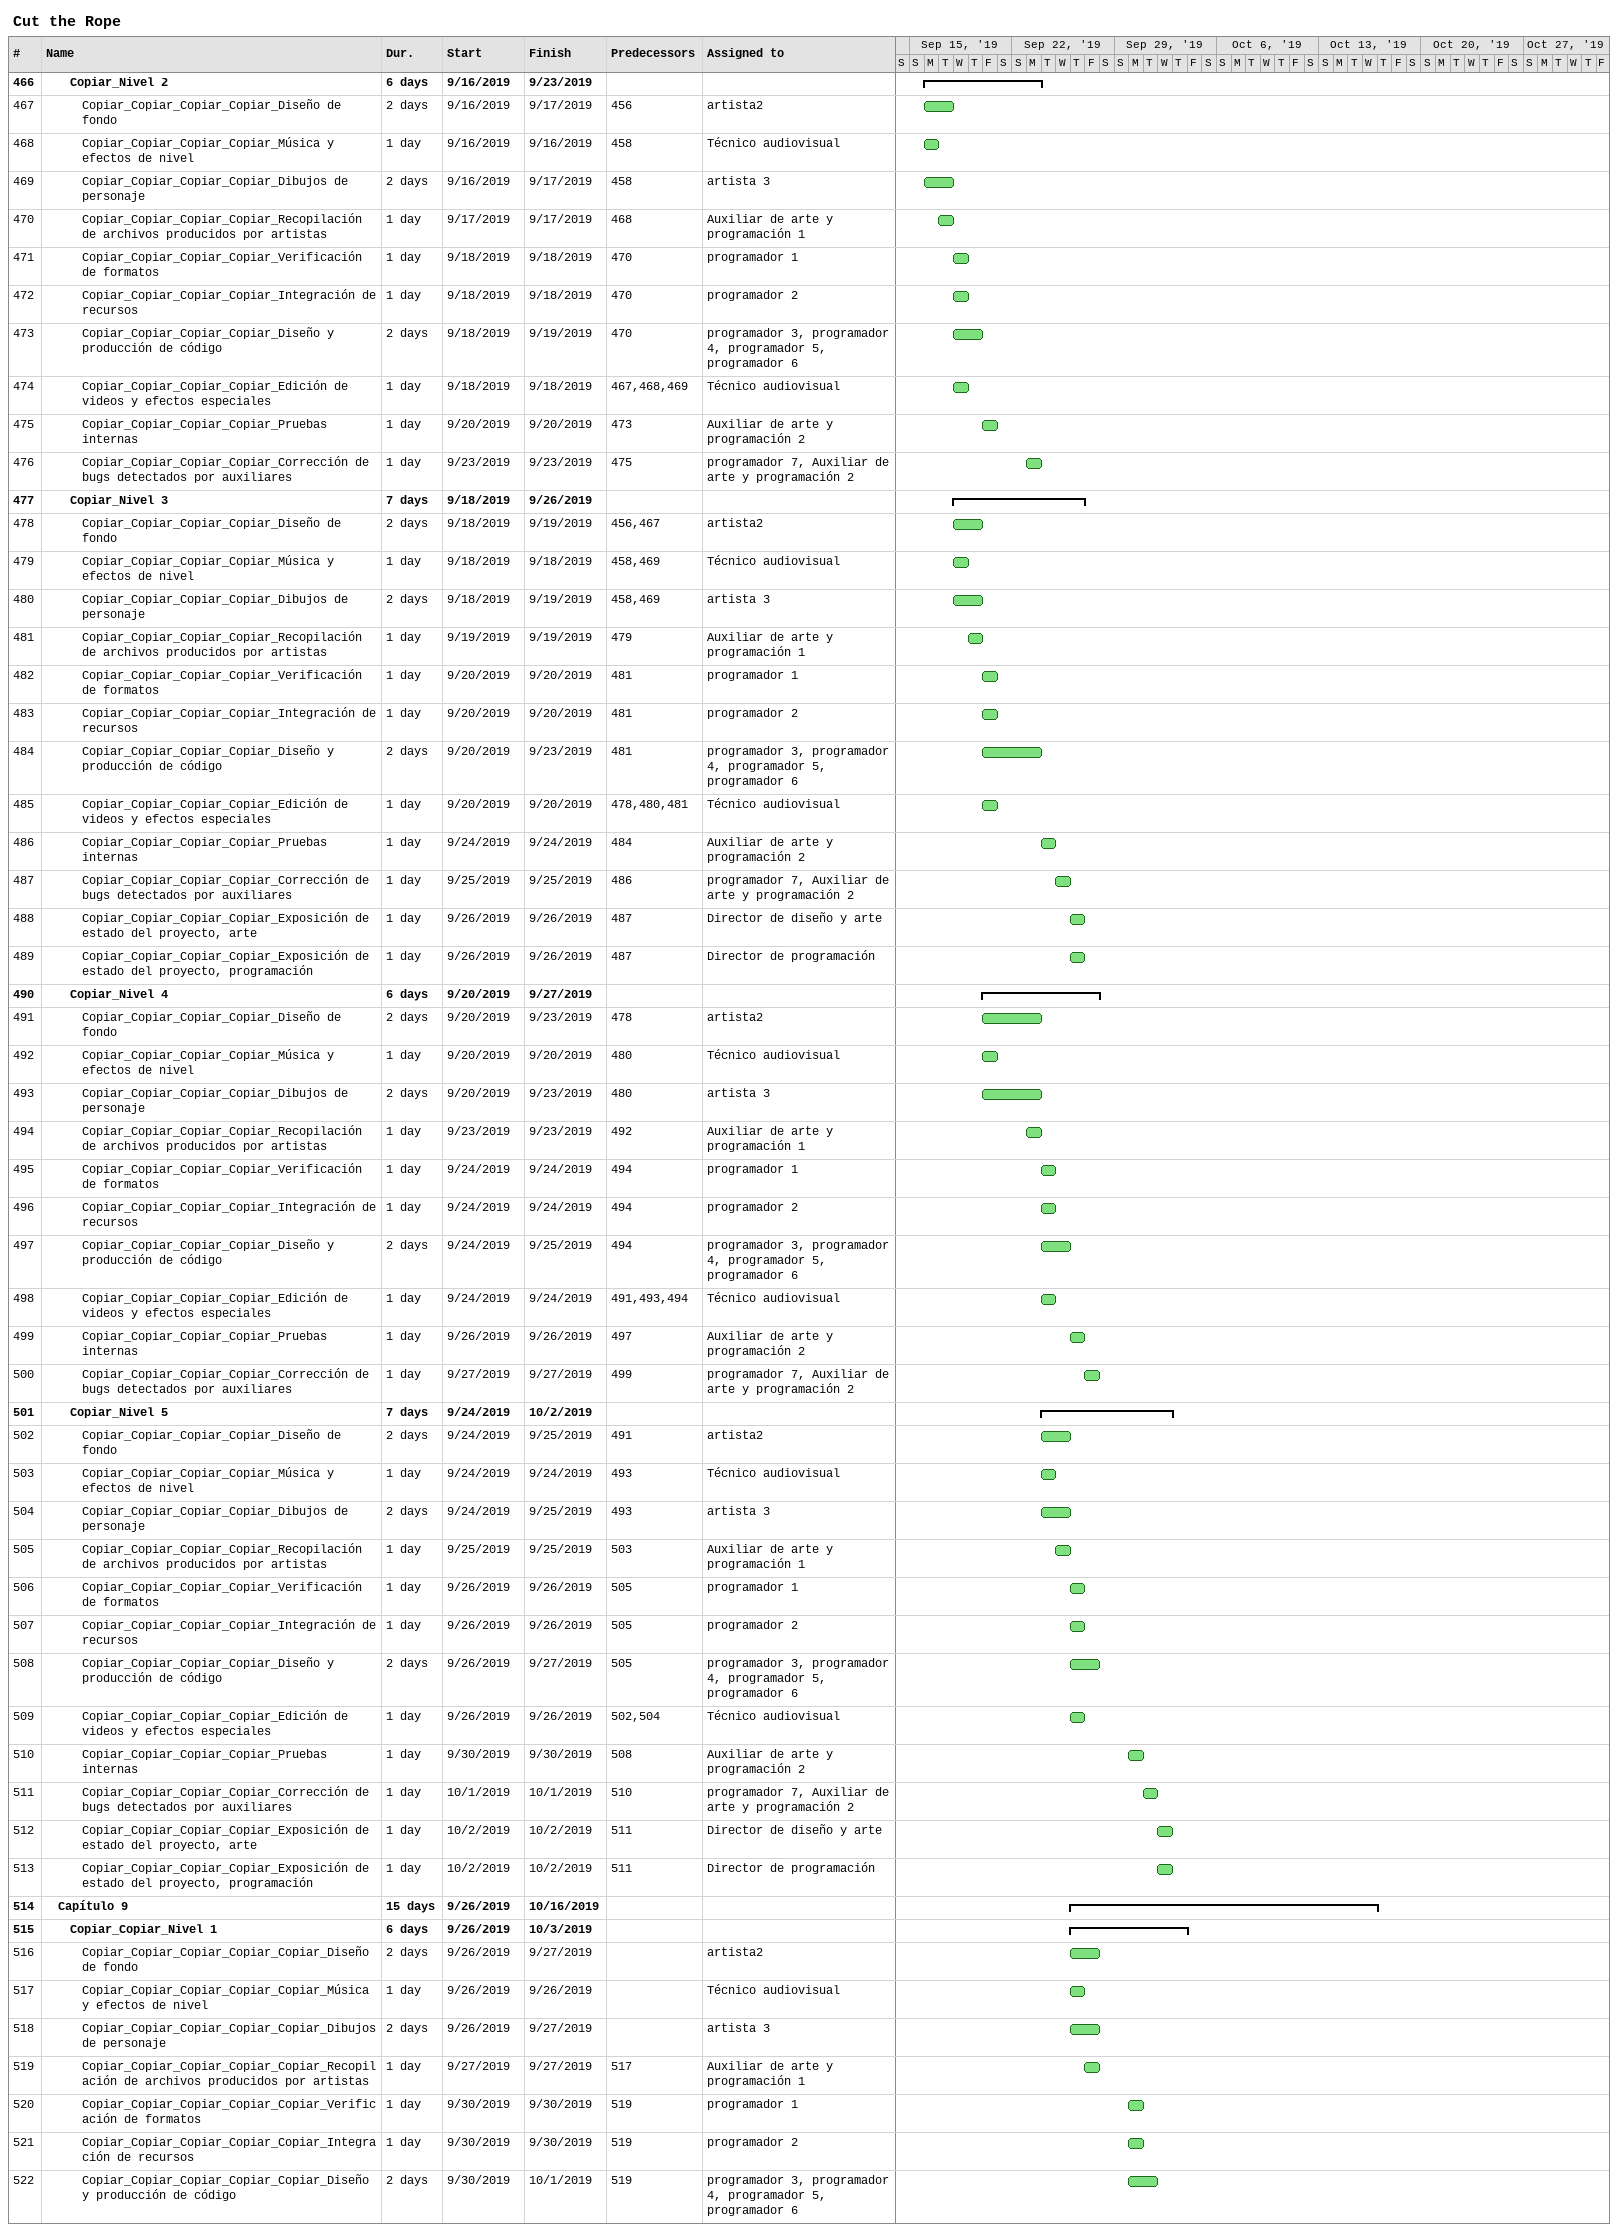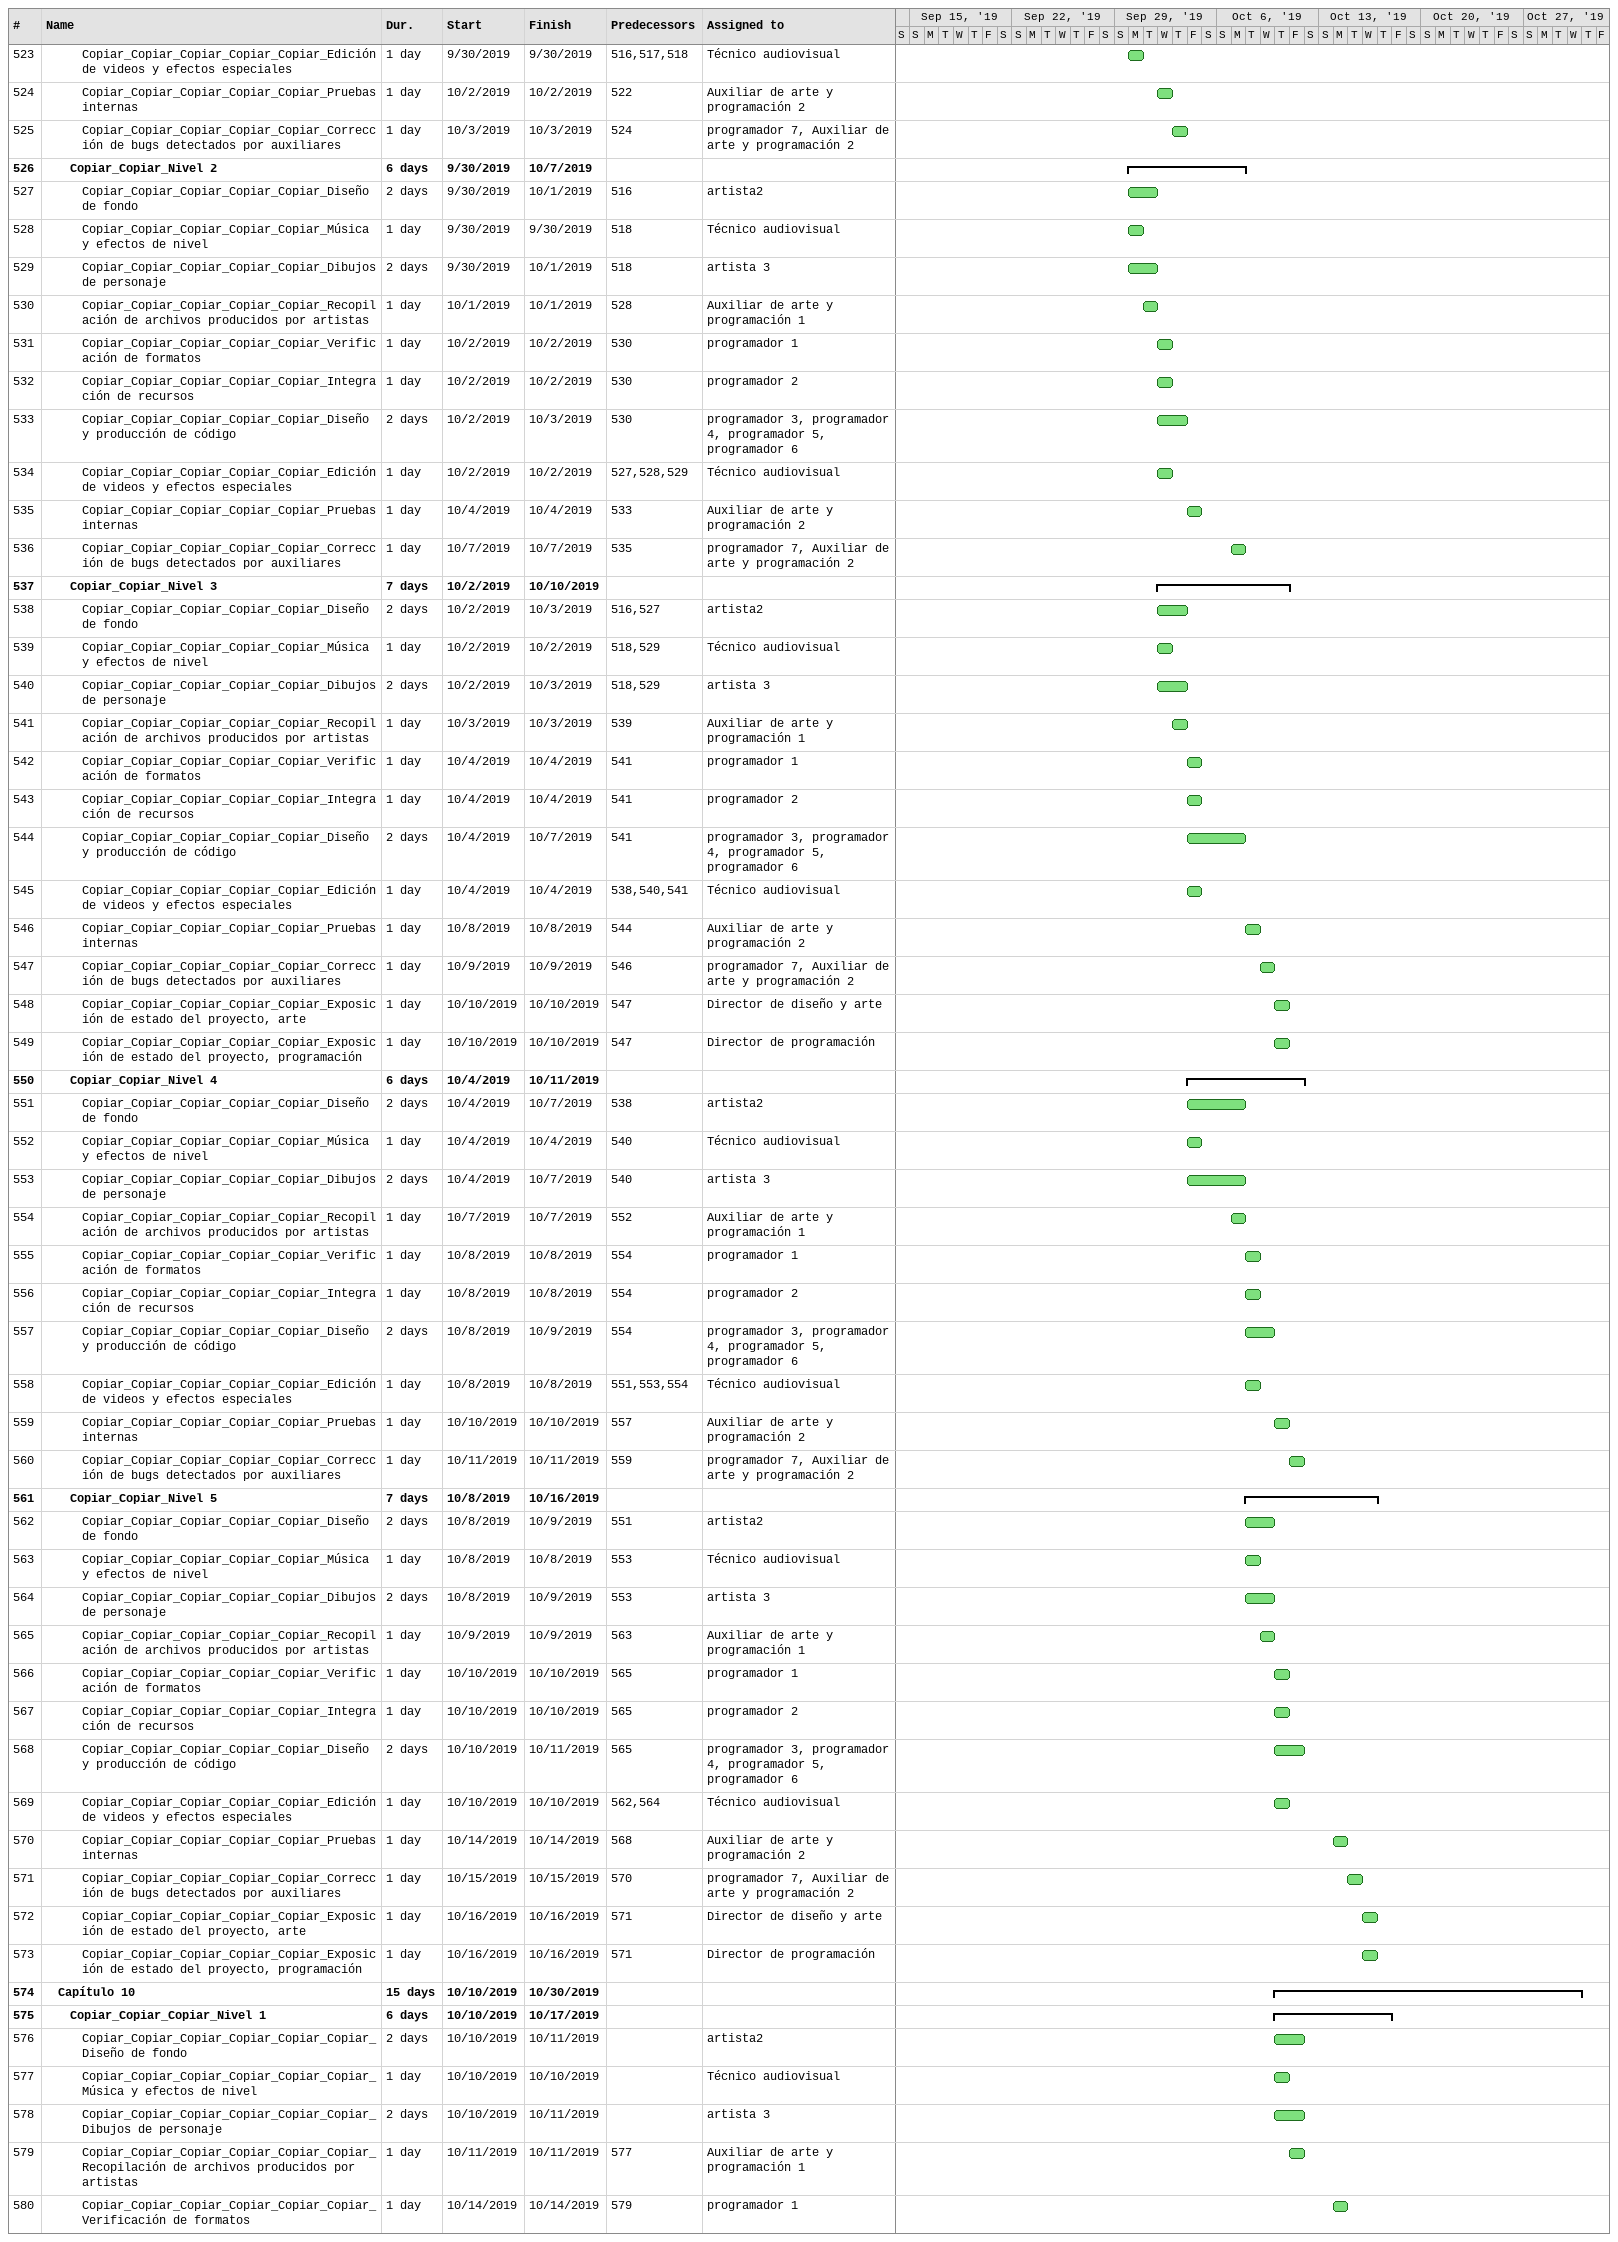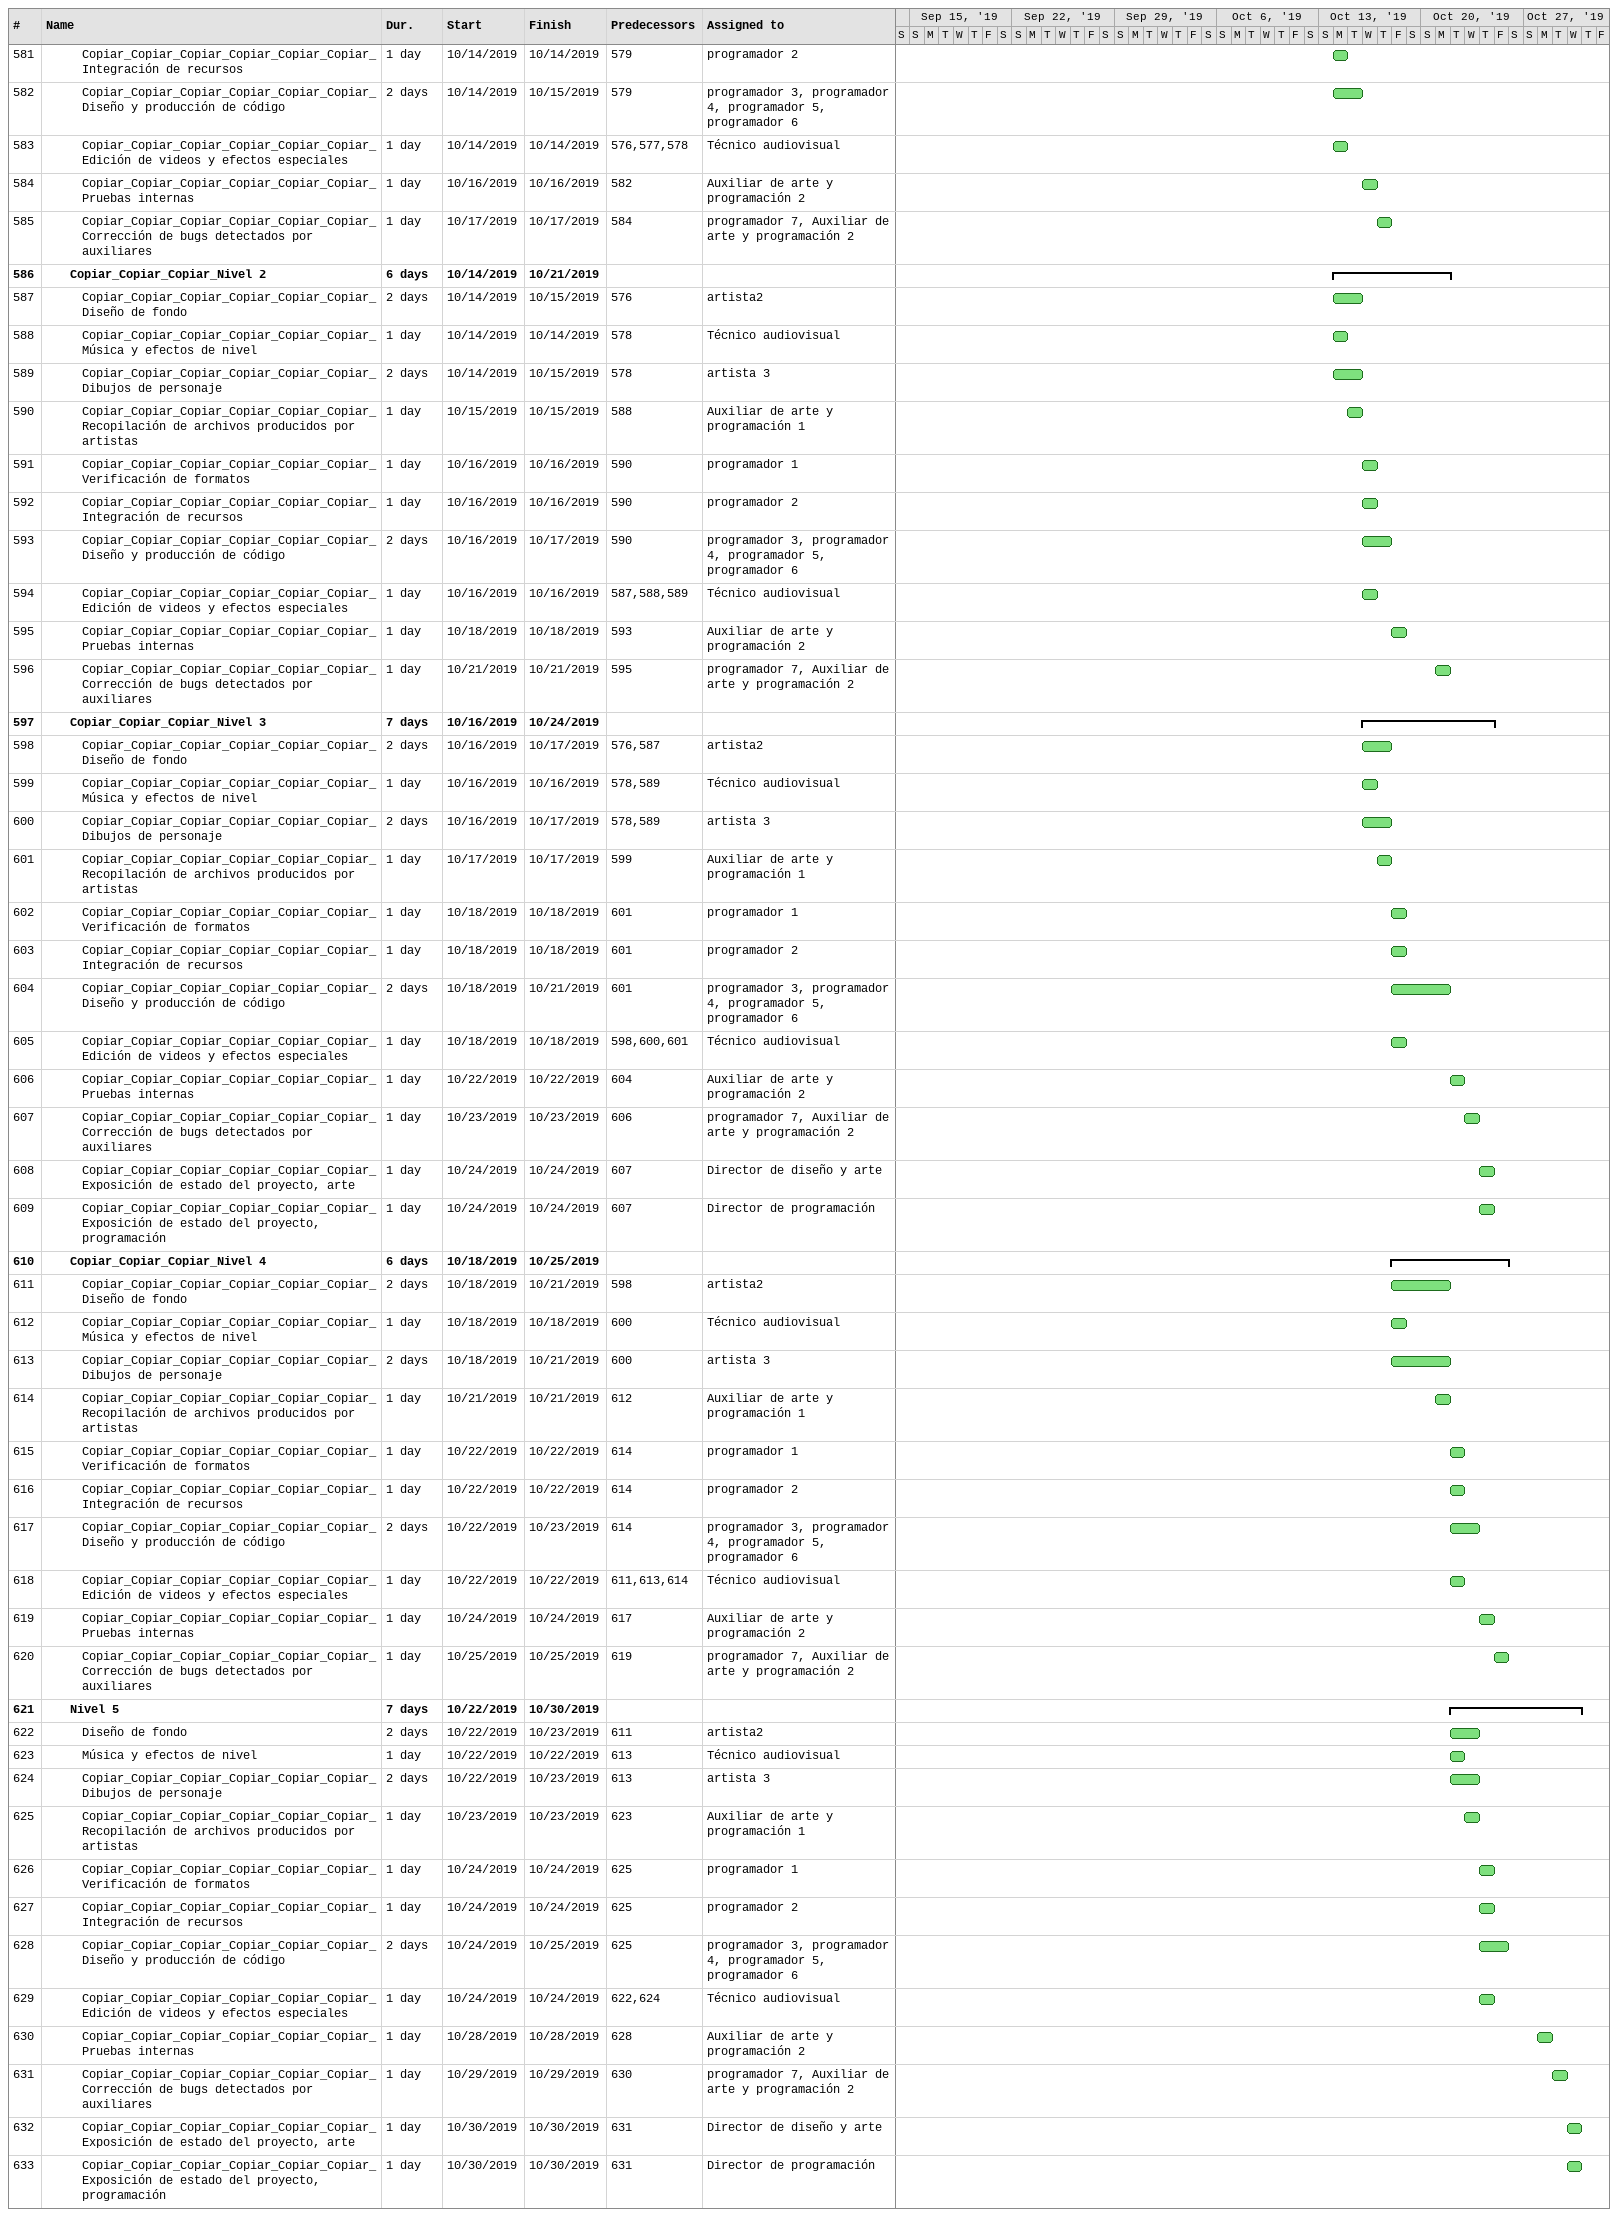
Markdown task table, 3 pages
Cut the Rope

| ID | Level | Task | Duration | Start | Finish | Predecessors | Resources |
|---|---|---|---|---|---|---|---|
| 466 | 3 | **Copiar_Nivel 2** | 6d | 2019-09-16 | 2019-09-23 |  |  |
| 467 | 4 | Copiar_Copiar_Copiar_Copiar_Diseño de fondo | 2d | 2019-09-16 | 2019-09-17 | 456 | artista2 |
| 468 | 4 | Copiar_Copiar_Copiar_Copiar_Música y efectos de nivel | 1d | 2019-09-16 | 2019-09-16 | 458 | Técnico audiovisual |
| 469 | 4 | Copiar_Copiar_Copiar_Copiar_Dibujos de personaje | 2d | 2019-09-16 | 2019-09-17 | 458 | artista 3 |
| 470 | 4 | Copiar_Copiar_Copiar_Copiar_Recopilación de archivos producidos por artistas | 1d | 2019-09-17 | 2019-09-17 | 468 | Auxiliar de arte y programación 1 |
| 471 | 4 | Copiar_Copiar_Copiar_Copiar_Verificación de formatos | 1d | 2019-09-18 | 2019-09-18 | 470 | programador 1 |
| 472 | 4 | Copiar_Copiar_Copiar_Copiar_Integración de recursos | 1d | 2019-09-18 | 2019-09-18 | 470 | programador 2 |
| 473 | 4 | Copiar_Copiar_Copiar_Copiar_Diseño y producción de código | 2d | 2019-09-18 | 2019-09-19 | 470 | programador 3, programador 4, programador 5, programador 6 |
| 474 | 4 | Copiar_Copiar_Copiar_Copiar_Edición de videos y efectos especiales | 1d | 2019-09-18 | 2019-09-18 | 467, 468, 469 | Técnico audiovisual |
| 475 | 4 | Copiar_Copiar_Copiar_Copiar_Pruebas internas | 1d | 2019-09-20 | 2019-09-20 | 473 | Auxiliar de arte y programación 2 |
| 476 | 4 | Copiar_Copiar_Copiar_Copiar_Corrección de bugs detectados por auxiliares | 1d | 2019-09-23 | 2019-09-23 | 475 | programador 7, Auxiliar de arte y programación 2 |
| 477 | 3 | **Copiar_Nivel 3** | 7d | 2019-09-18 | 2019-09-26 |  |  |
| 478 | 4 | Copiar_Copiar_Copiar_Copiar_Diseño de fondo | 2d | 2019-09-18 | 2019-09-19 | 456, 467 | artista2 |
| 479 | 4 | Copiar_Copiar_Copiar_Copiar_Música y efectos de nivel | 1d | 2019-09-18 | 2019-09-18 | 458, 469 | Técnico audiovisual |
| 480 | 4 | Copiar_Copiar_Copiar_Copiar_Dibujos de personaje | 2d | 2019-09-18 | 2019-09-19 | 458, 469 | artista 3 |
| 481 | 4 | Copiar_Copiar_Copiar_Copiar_Recopilación de archivos producidos por artistas | 1d | 2019-09-19 | 2019-09-19 | 479 | Auxiliar de arte y programación 1 |
| 482 | 4 | Copiar_Copiar_Copiar_Copiar_Verificación de formatos | 1d | 2019-09-20 | 2019-09-20 | 481 | programador 1 |
| 483 | 4 | Copiar_Copiar_Copiar_Copiar_Integración de recursos | 1d | 2019-09-20 | 2019-09-20 | 481 | programador 2 |
| 484 | 4 | Copiar_Copiar_Copiar_Copiar_Diseño y producción de código | 2d | 2019-09-20 | 2019-09-23 | 481 | programador 3, programador 4, programador 5, programador 6 |
| 485 | 4 | Copiar_Copiar_Copiar_Copiar_Edición de videos y efectos especiales | 1d | 2019-09-20 | 2019-09-20 | 478, 480, 481 | Técnico audiovisual |
| 486 | 4 | Copiar_Copiar_Copiar_Copiar_Pruebas internas | 1d | 2019-09-24 | 2019-09-24 | 484 | Auxiliar de arte y programación 2 |
| 487 | 4 | Copiar_Copiar_Copiar_Copiar_Corrección de bugs detectados por auxiliares | 1d | 2019-09-25 | 2019-09-25 | 486 | programador 7, Auxiliar de arte y programación 2 |
| 488 | 4 | Copiar_Copiar_Copiar_Copiar_Exposición de estado del proyecto, arte | 1d | 2019-09-26 | 2019-09-26 | 487 | Director de diseño y arte |
| 489 | 4 | Copiar_Copiar_Copiar_Copiar_Exposición de estado del proyecto, programación | 1d | 2019-09-26 | 2019-09-26 | 487 | Director de programación |
| 490 | 3 | **Copiar_Nivel 4** | 6d | 2019-09-20 | 2019-09-27 |  |  |
| 491 | 4 | Copiar_Copiar_Copiar_Copiar_Diseño de fondo | 2d | 2019-09-20 | 2019-09-23 | 478 | artista2 |
| 492 | 4 | Copiar_Copiar_Copiar_Copiar_Música y efectos de nivel | 1d | 2019-09-20 | 2019-09-20 | 480 | Técnico audiovisual |
| 493 | 4 | Copiar_Copiar_Copiar_Copiar_Dibujos de personaje | 2d | 2019-09-20 | 2019-09-23 | 480 | artista 3 |
| 494 | 4 | Copiar_Copiar_Copiar_Copiar_Recopilación de archivos producidos por artistas | 1d | 2019-09-23 | 2019-09-23 | 492 | Auxiliar de arte y programación 1 |
| 495 | 4 | Copiar_Copiar_Copiar_Copiar_Verificación de formatos | 1d | 2019-09-24 | 2019-09-24 | 494 | programador 1 |
| 496 | 4 | Copiar_Copiar_Copiar_Copiar_Integración de recursos | 1d | 2019-09-24 | 2019-09-24 | 494 | programador 2 |
| 497 | 4 | Copiar_Copiar_Copiar_Copiar_Diseño y producción de código | 2d | 2019-09-24 | 2019-09-25 | 494 | programador 3, programador 4, programador 5, programador 6 |
| 498 | 4 | Copiar_Copiar_Copiar_Copiar_Edición de videos y efectos especiales | 1d | 2019-09-24 | 2019-09-24 | 491, 493, 494 | Técnico audiovisual |
| 499 | 4 | Copiar_Copiar_Copiar_Copiar_Pruebas internas | 1d | 2019-09-26 | 2019-09-26 | 497 | Auxiliar de arte y programación 2 |
| 500 | 4 | Copiar_Copiar_Copiar_Copiar_Corrección de bugs detectados por auxiliares | 1d | 2019-09-27 | 2019-09-27 | 499 | programador 7, Auxiliar de arte y programación 2 |
| 501 | 3 | **Copiar_Nivel 5** | 7d | 2019-09-24 | 2019-10-02 |  |  |
| 502 | 4 | Copiar_Copiar_Copiar_Copiar_Diseño de fondo | 2d | 2019-09-24 | 2019-09-25 | 491 | artista2 |
| 503 | 4 | Copiar_Copiar_Copiar_Copiar_Música y efectos de nivel | 1d | 2019-09-24 | 2019-09-24 | 493 | Técnico audiovisual |
| 504 | 4 | Copiar_Copiar_Copiar_Copiar_Dibujos de personaje | 2d | 2019-09-24 | 2019-09-25 | 493 | artista 3 |
| 505 | 4 | Copiar_Copiar_Copiar_Copiar_Recopilación de archivos producidos por artistas | 1d | 2019-09-25 | 2019-09-25 | 503 | Auxiliar de arte y programación 1 |
| 506 | 4 | Copiar_Copiar_Copiar_Copiar_Verificación de formatos | 1d | 2019-09-26 | 2019-09-26 | 505 | programador 1 |
| 507 | 4 | Copiar_Copiar_Copiar_Copiar_Integración de recursos | 1d | 2019-09-26 | 2019-09-26 | 505 | programador 2 |
| 508 | 4 | Copiar_Copiar_Copiar_Copiar_Diseño y producción de código | 2d | 2019-09-26 | 2019-09-27 | 505 | programador 3, programador 4, programador 5, programador 6 |
| 509 | 4 | Copiar_Copiar_Copiar_Copiar_Edición de videos y efectos especiales | 1d | 2019-09-26 | 2019-09-26 | 502, 504 | Técnico audiovisual |
| 510 | 4 | Copiar_Copiar_Copiar_Copiar_Pruebas internas | 1d | 2019-09-30 | 2019-09-30 | 508 | Auxiliar de arte y programación 2 |
| 511 | 4 | Copiar_Copiar_Copiar_Copiar_Corrección de bugs detectados por auxiliares | 1d | 2019-10-01 | 2019-10-01 | 510 | programador 7, Auxiliar de arte y programación 2 |
| 512 | 4 | Copiar_Copiar_Copiar_Copiar_Exposición de estado del proyecto, arte | 1d | 2019-10-02 | 2019-10-02 | 511 | Director de diseño y arte |
| 513 | 4 | Copiar_Copiar_Copiar_Copiar_Exposición de estado del proyecto, programación | 1d | 2019-10-02 | 2019-10-02 | 511 | Director de programación |
| 514 | 2 | **Capítulo 9** | 15d | 2019-09-26 | 2019-10-16 |  |  |
| 515 | 3 | **Copiar_Copiar_Nivel 1** | 6d | 2019-09-26 | 2019-10-03 |  |  |
| 516 | 4 | Copiar_Copiar_Copiar_Copiar_Copiar_Diseño de fondo | 2d | 2019-09-26 | 2019-09-27 |  | artista2 |
| 517 | 4 | Copiar_Copiar_Copiar_Copiar_Copiar_Música y efectos de nivel | 1d | 2019-09-26 | 2019-09-26 |  | Técnico audiovisual |
| 518 | 4 | Copiar_Copiar_Copiar_Copiar_Copiar_Dibujos de personaje | 2d | 2019-09-26 | 2019-09-27 |  | artista 3 |
| 519 | 4 | Copiar_Copiar_Copiar_Copiar_Copiar_Recopilación de archivos producidos por artistas | 1d | 2019-09-27 | 2019-09-27 | 517 | Auxiliar de arte y programación 1 |
| 520 | 4 | Copiar_Copiar_Copiar_Copiar_Copiar_Verificación de formatos | 1d | 2019-09-30 | 2019-09-30 | 519 | programador 1 |
| 521 | 4 | Copiar_Copiar_Copiar_Copiar_Copiar_Integración de recursos | 1d | 2019-09-30 | 2019-09-30 | 519 | programador 2 |
| 522 | 4 | Copiar_Copiar_Copiar_Copiar_Copiar_Diseño y producción de código | 2d | 2019-09-30 | 2019-10-01 | 519 | programador 3, programador 4, programador 5, programador 6 |
| 523 | 4 | Copiar_Copiar_Copiar_Copiar_Copiar_Edición de videos y efectos especiales | 1d | 2019-09-30 | 2019-09-30 | 516, 517, 518 | Técnico audiovisual |
| 524 | 4 | Copiar_Copiar_Copiar_Copiar_Copiar_Pruebas internas | 1d | 2019-10-02 | 2019-10-02 | 522 | Auxiliar de arte y programación 2 |
| 525 | 4 | Copiar_Copiar_Copiar_Copiar_Copiar_Corrección de bugs detectados por auxiliares | 1d | 2019-10-03 | 2019-10-03 | 524 | programador 7, Auxiliar de arte y programación 2 |
| 526 | 3 | **Copiar_Copiar_Nivel 2** | 6d | 2019-09-30 | 2019-10-07 |  |  |
| 527 | 4 | Copiar_Copiar_Copiar_Copiar_Copiar_Diseño de fondo | 2d | 2019-09-30 | 2019-10-01 | 516 | artista2 |
| 528 | 4 | Copiar_Copiar_Copiar_Copiar_Copiar_Música y efectos de nivel | 1d | 2019-09-30 | 2019-09-30 | 518 | Técnico audiovisual |
| 529 | 4 | Copiar_Copiar_Copiar_Copiar_Copiar_Dibujos de personaje | 2d | 2019-09-30 | 2019-10-01 | 518 | artista 3 |
| 530 | 4 | Copiar_Copiar_Copiar_Copiar_Copiar_Recopilación de archivos producidos por artistas | 1d | 2019-10-01 | 2019-10-01 | 528 | Auxiliar de arte y programación 1 |
| 531 | 4 | Copiar_Copiar_Copiar_Copiar_Copiar_Verificación de formatos | 1d | 2019-10-02 | 2019-10-02 | 530 | programador 1 |
| 532 | 4 | Copiar_Copiar_Copiar_Copiar_Copiar_Integración de recursos | 1d | 2019-10-02 | 2019-10-02 | 530 | programador 2 |
| 533 | 4 | Copiar_Copiar_Copiar_Copiar_Copiar_Diseño y producción de código | 2d | 2019-10-02 | 2019-10-03 | 530 | programador 3, programador 4, programador 5, programador 6 |
| 534 | 4 | Copiar_Copiar_Copiar_Copiar_Copiar_Edición de videos y efectos especiales | 1d | 2019-10-02 | 2019-10-02 | 527, 528, 529 | Técnico audiovisual |
| 535 | 4 | Copiar_Copiar_Copiar_Copiar_Copiar_Pruebas internas | 1d | 2019-10-04 | 2019-10-04 | 533 | Auxiliar de arte y programación 2 |
| 536 | 4 | Copiar_Copiar_Copiar_Copiar_Copiar_Corrección de bugs detectados por auxiliares | 1d | 2019-10-07 | 2019-10-07 | 535 | programador 7, Auxiliar de arte y programación 2 |
| 537 | 3 | **Copiar_Copiar_Nivel 3** | 7d | 2019-10-02 | 2019-10-10 |  |  |
| 538 | 4 | Copiar_Copiar_Copiar_Copiar_Copiar_Diseño de fondo | 2d | 2019-10-02 | 2019-10-03 | 516, 527 | artista2 |
| 539 | 4 | Copiar_Copiar_Copiar_Copiar_Copiar_Música y efectos de nivel | 1d | 2019-10-02 | 2019-10-02 | 518, 529 | Técnico audiovisual |
| 540 | 4 | Copiar_Copiar_Copiar_Copiar_Copiar_Dibujos de personaje | 2d | 2019-10-02 | 2019-10-03 | 518, 529 | artista 3 |
| 541 | 4 | Copiar_Copiar_Copiar_Copiar_Copiar_Recopilación de archivos producidos por artistas | 1d | 2019-10-03 | 2019-10-03 | 539 | Auxiliar de arte y programación 1 |
| 542 | 4 | Copiar_Copiar_Copiar_Copiar_Copiar_Verificación de formatos | 1d | 2019-10-04 | 2019-10-04 | 541 | programador 1 |
| 543 | 4 | Copiar_Copiar_Copiar_Copiar_Copiar_Integración de recursos | 1d | 2019-10-04 | 2019-10-04 | 541 | programador 2 |
| 544 | 4 | Copiar_Copiar_Copiar_Copiar_Copiar_Diseño y producción de código | 2d | 2019-10-04 | 2019-10-07 | 541 | programador 3, programador 4, programador 5, programador 6 |
| 545 | 4 | Copiar_Copiar_Copiar_Copiar_Copiar_Edición de videos y efectos especiales | 1d | 2019-10-04 | 2019-10-04 | 538, 540, 541 | Técnico audiovisual |
| 546 | 4 | Copiar_Copiar_Copiar_Copiar_Copiar_Pruebas internas | 1d | 2019-10-08 | 2019-10-08 | 544 | Auxiliar de arte y programación 2 |
| 547 | 4 | Copiar_Copiar_Copiar_Copiar_Copiar_Corrección de bugs detectados por auxiliares | 1d | 2019-10-09 | 2019-10-09 | 546 | programador 7, Auxiliar de arte y programación 2 |
| 548 | 4 | Copiar_Copiar_Copiar_Copiar_Copiar_Exposición de estado del proyecto, arte | 1d | 2019-10-10 | 2019-10-10 | 547 | Director de diseño y arte |
| 549 | 4 | Copiar_Copiar_Copiar_Copiar_Copiar_Exposición de estado del proyecto, programación | 1d | 2019-10-10 | 2019-10-10 | 547 | Director de programación |
| 550 | 3 | **Copiar_Copiar_Nivel 4** | 6d | 2019-10-04 | 2019-10-11 |  |  |
| 551 | 4 | Copiar_Copiar_Copiar_Copiar_Copiar_Diseño de fondo | 2d | 2019-10-04 | 2019-10-07 | 538 | artista2 |
| 552 | 4 | Copiar_Copiar_Copiar_Copiar_Copiar_Música y efectos de nivel | 1d | 2019-10-04 | 2019-10-04 | 540 | Técnico audiovisual |
| 553 | 4 | Copiar_Copiar_Copiar_Copiar_Copiar_Dibujos de personaje | 2d | 2019-10-04 | 2019-10-07 | 540 | artista 3 |
| 554 | 4 | Copiar_Copiar_Copiar_Copiar_Copiar_Recopilación de archivos producidos por artistas | 1d | 2019-10-07 | 2019-10-07 | 552 | Auxiliar de arte y programación 1 |
| 555 | 4 | Copiar_Copiar_Copiar_Copiar_Copiar_Verificación de formatos | 1d | 2019-10-08 | 2019-10-08 | 554 | programador 1 |
| 556 | 4 | Copiar_Copiar_Copiar_Copiar_Copiar_Integración de recursos | 1d | 2019-10-08 | 2019-10-08 | 554 | programador 2 |
| 557 | 4 | Copiar_Copiar_Copiar_Copiar_Copiar_Diseño y producción de código | 2d | 2019-10-08 | 2019-10-09 | 554 | programador 3, programador 4, programador 5, programador 6 |
| 558 | 4 | Copiar_Copiar_Copiar_Copiar_Copiar_Edición de videos y efectos especiales | 1d | 2019-10-08 | 2019-10-08 | 551, 553, 554 | Técnico audiovisual |
| 559 | 4 | Copiar_Copiar_Copiar_Copiar_Copiar_Pruebas internas | 1d | 2019-10-10 | 2019-10-10 | 557 | Auxiliar de arte y programación 2 |
| 560 | 4 | Copiar_Copiar_Copiar_Copiar_Copiar_Corrección de bugs detectados por auxiliares | 1d | 2019-10-11 | 2019-10-11 | 559 | programador 7, Auxiliar de arte y programación 2 |
| 561 | 3 | **Copiar_Copiar_Nivel 5** | 7d | 2019-10-08 | 2019-10-16 |  |  |
| 562 | 4 | Copiar_Copiar_Copiar_Copiar_Copiar_Diseño de fondo | 2d | 2019-10-08 | 2019-10-09 | 551 | artista2 |
| 563 | 4 | Copiar_Copiar_Copiar_Copiar_Copiar_Música y efectos de nivel | 1d | 2019-10-08 | 2019-10-08 | 553 | Técnico audiovisual |
| 564 | 4 | Copiar_Copiar_Copiar_Copiar_Copiar_Dibujos de personaje | 2d | 2019-10-08 | 2019-10-09 | 553 | artista 3 |
| 565 | 4 | Copiar_Copiar_Copiar_Copiar_Copiar_Recopilación de archivos producidos por artistas | 1d | 2019-10-09 | 2019-10-09 | 563 | Auxiliar de arte y programación 1 |
| 566 | 4 | Copiar_Copiar_Copiar_Copiar_Copiar_Verificación de formatos | 1d | 2019-10-10 | 2019-10-10 | 565 | programador 1 |
| 567 | 4 | Copiar_Copiar_Copiar_Copiar_Copiar_Integración de recursos | 1d | 2019-10-10 | 2019-10-10 | 565 | programador 2 |
| 568 | 4 | Copiar_Copiar_Copiar_Copiar_Copiar_Diseño y producción de código | 2d | 2019-10-10 | 2019-10-11 | 565 | programador 3, programador 4, programador 5, programador 6 |
| 569 | 4 | Copiar_Copiar_Copiar_Copiar_Copiar_Edición de videos y efectos especiales | 1d | 2019-10-10 | 2019-10-10 | 562, 564 | Técnico audiovisual |
| 570 | 4 | Copiar_Copiar_Copiar_Copiar_Copiar_Pruebas internas | 1d | 2019-10-14 | 2019-10-14 | 568 | Auxiliar de arte y programación 2 |
| 571 | 4 | Copiar_Copiar_Copiar_Copiar_Copiar_Corrección de bugs detectados por auxiliares | 1d | 2019-10-15 | 2019-10-15 | 570 | programador 7, Auxiliar de arte y programación 2 |
| 572 | 4 | Copiar_Copiar_Copiar_Copiar_Copiar_Exposición de estado del proyecto, arte | 1d | 2019-10-16 | 2019-10-16 | 571 | Director de diseño y arte |
| 573 | 4 | Copiar_Copiar_Copiar_Copiar_Copiar_Exposición de estado del proyecto, programación | 1d | 2019-10-16 | 2019-10-16 | 571 | Director de programación |
| 574 | 2 | **Capítulo 10** | 15d | 2019-10-10 | 2019-10-30 |  |  |
| 575 | 3 | **Copiar_Copiar_Copiar_Nivel 1** | 6d | 2019-10-10 | 2019-10-17 |  |  |
| 576 | 4 | Copiar_Copiar_Copiar_Copiar_Copiar_Copiar_Diseño de fondo | 2d | 2019-10-10 | 2019-10-11 |  | artista2 |
| 577 | 4 | Copiar_Copiar_Copiar_Copiar_Copiar_Copiar_Música y efectos de nivel | 1d | 2019-10-10 | 2019-10-10 |  | Técnico audiovisual |
| 578 | 4 | Copiar_Copiar_Copiar_Copiar_Copiar_Copiar_Dibujos de personaje | 2d | 2019-10-10 | 2019-10-11 |  | artista 3 |
| 579 | 4 | Copiar_Copiar_Copiar_Copiar_Copiar_Copiar_Recopilación de archivos producidos por artistas | 1d | 2019-10-11 | 2019-10-11 | 577 | Auxiliar de arte y programación 1 |
| 580 | 4 | Copiar_Copiar_Copiar_Copiar_Copiar_Copiar_Verificación de formatos | 1d | 2019-10-14 | 2019-10-14 | 579 | programador 1 |
| 581 | 4 | Copiar_Copiar_Copiar_Copiar_Copiar_Copiar_Integración de recursos | 1d | 2019-10-14 | 2019-10-14 | 579 | programador 2 |
| 582 | 4 | Copiar_Copiar_Copiar_Copiar_Copiar_Copiar_Diseño y producción de código | 2d | 2019-10-14 | 2019-10-15 | 579 | programador 3, programador 4, programador 5, programador 6 |
| 583 | 4 | Copiar_Copiar_Copiar_Copiar_Copiar_Copiar_Edición de videos y efectos especiales | 1d | 2019-10-14 | 2019-10-14 | 576, 577, 578 | Técnico audiovisual |
| 584 | 4 | Copiar_Copiar_Copiar_Copiar_Copiar_Copiar_Pruebas internas | 1d | 2019-10-16 | 2019-10-16 | 582 | Auxiliar de arte y programación 2 |
| 585 | 4 | Copiar_Copiar_Copiar_Copiar_Copiar_Copiar_Corrección de bugs detectados por auxiliares | 1d | 2019-10-17 | 2019-10-17 | 584 | programador 7, Auxiliar de arte y programación 2 |
| 586 | 3 | **Copiar_Copiar_Copiar_Nivel 2** | 6d | 2019-10-14 | 2019-10-21 |  |  |
| 587 | 4 | Copiar_Copiar_Copiar_Copiar_Copiar_Copiar_Diseño de fondo | 2d | 2019-10-14 | 2019-10-15 | 576 | artista2 |
| 588 | 4 | Copiar_Copiar_Copiar_Copiar_Copiar_Copiar_Música y efectos de nivel | 1d | 2019-10-14 | 2019-10-14 | 578 | Técnico audiovisual |
| 589 | 4 | Copiar_Copiar_Copiar_Copiar_Copiar_Copiar_Dibujos de personaje | 2d | 2019-10-14 | 2019-10-15 | 578 | artista 3 |
| 590 | 4 | Copiar_Copiar_Copiar_Copiar_Copiar_Copiar_Recopilación de archivos producidos por artistas | 1d | 2019-10-15 | 2019-10-15 | 588 | Auxiliar de arte y programación 1 |
| 591 | 4 | Copiar_Copiar_Copiar_Copiar_Copiar_Copiar_Verificación de formatos | 1d | 2019-10-16 | 2019-10-16 | 590 | programador 1 |
| 592 | 4 | Copiar_Copiar_Copiar_Copiar_Copiar_Copiar_Integración de recursos | 1d | 2019-10-16 | 2019-10-16 | 590 | programador 2 |
| 593 | 4 | Copiar_Copiar_Copiar_Copiar_Copiar_Copiar_Diseño y producción de código | 2d | 2019-10-16 | 2019-10-17 | 590 | programador 3, programador 4, programador 5, programador 6 |
| 594 | 4 | Copiar_Copiar_Copiar_Copiar_Copiar_Copiar_Edición de videos y efectos especiales | 1d | 2019-10-16 | 2019-10-16 | 587, 588, 589 | Técnico audiovisual |
| 595 | 4 | Copiar_Copiar_Copiar_Copiar_Copiar_Copiar_Pruebas internas | 1d | 2019-10-18 | 2019-10-18 | 593 | Auxiliar de arte y programación 2 |
| 596 | 4 | Copiar_Copiar_Copiar_Copiar_Copiar_Copiar_Corrección de bugs detectados por auxiliares | 1d | 2019-10-21 | 2019-10-21 | 595 | programador 7, Auxiliar de arte y programación 2 |
| 597 | 3 | **Copiar_Copiar_Copiar_Nivel 3** | 7d | 2019-10-16 | 2019-10-24 |  |  |
| 598 | 4 | Copiar_Copiar_Copiar_Copiar_Copiar_Copiar_Diseño de fondo | 2d | 2019-10-16 | 2019-10-17 | 576, 587 | artista2 |
| 599 | 4 | Copiar_Copiar_Copiar_Copiar_Copiar_Copiar_Música y efectos de nivel | 1d | 2019-10-16 | 2019-10-16 | 578, 589 | Técnico audiovisual |
| 600 | 4 | Copiar_Copiar_Copiar_Copiar_Copiar_Copiar_Dibujos de personaje | 2d | 2019-10-16 | 2019-10-17 | 578, 589 | artista 3 |
| 601 | 4 | Copiar_Copiar_Copiar_Copiar_Copiar_Copiar_Recopilación de archivos producidos por artistas | 1d | 2019-10-17 | 2019-10-17 | 599 | Auxiliar de arte y programación 1 |
| 602 | 4 | Copiar_Copiar_Copiar_Copiar_Copiar_Copiar_Verificación de formatos | 1d | 2019-10-18 | 2019-10-18 | 601 | programador 1 |
| 603 | 4 | Copiar_Copiar_Copiar_Copiar_Copiar_Copiar_Integración de recursos | 1d | 2019-10-18 | 2019-10-18 | 601 | programador 2 |
| 604 | 4 | Copiar_Copiar_Copiar_Copiar_Copiar_Copiar_Diseño y producción de código | 2d | 2019-10-18 | 2019-10-21 | 601 | programador 3, programador 4, programador 5, programador 6 |
| 605 | 4 | Copiar_Copiar_Copiar_Copiar_Copiar_Copiar_Edición de videos y efectos especiales | 1d | 2019-10-18 | 2019-10-18 | 598, 600, 601 | Técnico audiovisual |
| 606 | 4 | Copiar_Copiar_Copiar_Copiar_Copiar_Copiar_Pruebas internas | 1d | 2019-10-22 | 2019-10-22 | 604 | Auxiliar de arte y programación 2 |
| 607 | 4 | Copiar_Copiar_Copiar_Copiar_Copiar_Copiar_Corrección de bugs detectados por auxiliares | 1d | 2019-10-23 | 2019-10-23 | 606 | programador 7, Auxiliar de arte y programación 2 |
| 608 | 4 | Copiar_Copiar_Copiar_Copiar_Copiar_Copiar_Exposición de estado del proyecto, arte | 1d | 2019-10-24 | 2019-10-24 | 607 | Director de diseño y arte |
| 609 | 4 | Copiar_Copiar_Copiar_Copiar_Copiar_Copiar_Exposición de estado del proyecto, programación | 1d | 2019-10-24 | 2019-10-24 | 607 | Director de programación |
| 610 | 3 | **Copiar_Copiar_Copiar_Nivel 4** | 6d | 2019-10-18 | 2019-10-25 |  |  |
| 611 | 4 | Copiar_Copiar_Copiar_Copiar_Copiar_Copiar_Diseño de fondo | 2d | 2019-10-18 | 2019-10-21 | 598 | artista2 |
| 612 | 4 | Copiar_Copiar_Copiar_Copiar_Copiar_Copiar_Música y efectos de nivel | 1d | 2019-10-18 | 2019-10-18 | 600 | Técnico audiovisual |
| 613 | 4 | Copiar_Copiar_Copiar_Copiar_Copiar_Copiar_Dibujos de personaje | 2d | 2019-10-18 | 2019-10-21 | 600 | artista 3 |
| 614 | 4 | Copiar_Copiar_Copiar_Copiar_Copiar_Copiar_Recopilación de archivos producidos por artistas | 1d | 2019-10-21 | 2019-10-21 | 612 | Auxiliar de arte y programación 1 |
| 615 | 4 | Copiar_Copiar_Copiar_Copiar_Copiar_Copiar_Verificación de formatos | 1d | 2019-10-22 | 2019-10-22 | 614 | programador 1 |
| 616 | 4 | Copiar_Copiar_Copiar_Copiar_Copiar_Copiar_Integración de recursos | 1d | 2019-10-22 | 2019-10-22 | 614 | programador 2 |
| 617 | 4 | Copiar_Copiar_Copiar_Copiar_Copiar_Copiar_Diseño y producción de código | 2d | 2019-10-22 | 2019-10-23 | 614 | programador 3, programador 4, programador 5, programador 6 |
| 618 | 4 | Copiar_Copiar_Copiar_Copiar_Copiar_Copiar_Edición de videos y efectos especiales | 1d | 2019-10-22 | 2019-10-22 | 611, 613, 614 | Técnico audiovisual |
| 619 | 4 | Copiar_Copiar_Copiar_Copiar_Copiar_Copiar_Pruebas internas | 1d | 2019-10-24 | 2019-10-24 | 617 | Auxiliar de arte y programación 2 |
| 620 | 4 | Copiar_Copiar_Copiar_Copiar_Copiar_Copiar_Corrección de bugs detectados por auxiliares | 1d | 2019-10-25 | 2019-10-25 | 619 | programador 7, Auxiliar de arte y programación 2 |
| 621 | 3 | **Nivel 5** | 7d | 2019-10-22 | 2019-10-30 |  |  |
| 622 | 4 | Diseño de fondo | 2d | 2019-10-22 | 2019-10-23 | 611 | artista2 |
| 623 | 4 | Música y efectos de nivel | 1d | 2019-10-22 | 2019-10-22 | 613 | Técnico audiovisual |
| 624 | 4 | Copiar_Copiar_Copiar_Copiar_Copiar_Copiar_Dibujos de personaje | 2d | 2019-10-22 | 2019-10-23 | 613 | artista 3 |
| 625 | 4 | Copiar_Copiar_Copiar_Copiar_Copiar_Copiar_Recopilación de archivos producidos por artistas | 1d | 2019-10-23 | 2019-10-23 | 623 | Auxiliar de arte y programación 1 |
| 626 | 4 | Copiar_Copiar_Copiar_Copiar_Copiar_Copiar_Verificación de formatos | 1d | 2019-10-24 | 2019-10-24 | 625 | programador 1 |
| 627 | 4 | Copiar_Copiar_Copiar_Copiar_Copiar_Copiar_Integración de recursos | 1d | 2019-10-24 | 2019-10-24 | 625 | programador 2 |
| 628 | 4 | Copiar_Copiar_Copiar_Copiar_Copiar_Copiar_Diseño y producción de código | 2d | 2019-10-24 | 2019-10-25 | 625 | programador 3, programador 4, programador 5, programador 6 |
| 629 | 4 | Copiar_Copiar_Copiar_Copiar_Copiar_Copiar_Edición de videos y efectos especiales | 1d | 2019-10-24 | 2019-10-24 | 622, 624 | Técnico audiovisual |
| 630 | 4 | Copiar_Copiar_Copiar_Copiar_Copiar_Copiar_Pruebas internas | 1d | 2019-10-28 | 2019-10-28 | 628 | Auxiliar de arte y programación 2 |
| 631 | 4 | Copiar_Copiar_Copiar_Copiar_Copiar_Copiar_Corrección de bugs detectados por auxiliares | 1d | 2019-10-29 | 2019-10-29 | 630 | programador 7, Auxiliar de arte y programación 2 |
| 632 | 4 | Copiar_Copiar_Copiar_Copiar_Copiar_Copiar_Exposición de estado del proyecto, arte | 1d | 2019-10-30 | 2019-10-30 | 631 | Director de diseño y arte |
| 633 | 4 | Copiar_Copiar_Copiar_Copiar_Copiar_Copiar_Exposición de estado del proyecto, programación | 1d | 2019-10-30 | 2019-10-30 | 631 | Director de programación |
